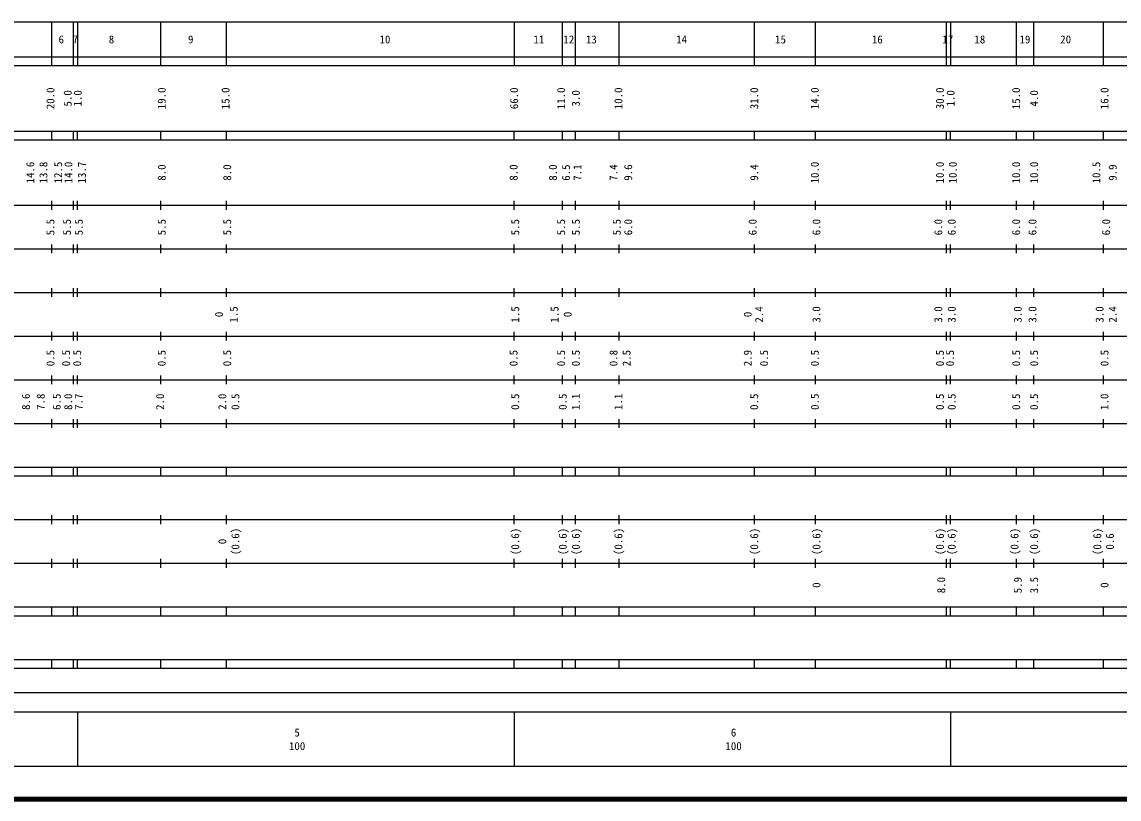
# Model space of a CAD drawing. Units: millimetres on the paper, enlarged 1000 times. Extents: x 40000 to 680000, y 20000 to 380000.
# Drawn here: x 255238 to 506608, y 20000 to 198000 of the extents above; entities that cross this region are included whole.
import ezdxf
from ezdxf.enums import TextEntityAlignment as Align

# ---------------------------------------------------------------- set-up
doc = ezdxf.new("R2010")
doc.units = ezdxf.units.MM
doc.header["$LTSCALE"] = 1000
doc.layers.add('M-TTL', color=2, linetype='Continuous', lineweight=140)
doc.layers.add('M-TTL-BAND', color=7, linetype='Continuous', lineweight=25)
doc.styles.add('ＭＳ ゴシック', font='')
doc.styles.get('ＭＳ ゴシック').set_extended_font_data('MS Gothic')

msp = doc.modelspace()

# ---------------------------------------------------------------- linework, layer by layer
at = {"layer": 'M-TTL'}
msp.add_line((40000, 20000), (680000, 20000), dxfattribs=at)
at = {"layer": 'M-TTL-BAND'}
for p, q in [((68000, 198000), (579000, 198000)), ((262000, 198000), (262000, 188000)), ((267000, 198000), (267000, 188000)), ((268000, 198000), (268000, 188000)), ((287000, 198000), (287000, 188000)), ((302000, 198000), (302000, 188000)), ((368000, 198000), (368000, 188000)), ((379000, 198000), (379000, 188000)), ((382000, 198000), (382000, 188000)), ((392000, 198000), (392000, 188000)), ((423000, 198000), (423000, 188000)), ((437000, 198000), (437000, 188000)), ((467000, 198000), (467000, 188000)), ((468000, 198000), (468000, 188000)), ((483000, 198000), (483000, 188000)), ((487000, 198000), (487000, 188000)), ((503000, 198000), (503000, 188000)), ((40000, 190000), (579000, 190000)), ((40000, 188000), (579000, 188000)), ((40000, 173000), (579000, 173000)), ((40000, 171000), (579000, 171000)), ((262000, 173000), (262000, 171000)), ((267000, 173000), (267000, 171000)), ((268000, 171000), (268000, 173000)), ((287000, 173000), (287000, 171000)), ((302000, 173000), (302000, 171000)), ((368000, 171000), (368000, 173000)), ((379000, 173000), (379000, 171000)), ((382000, 173000), (382000, 171000)), ((392000, 173000), (392000, 171000)), ((423000, 173000), (423000, 171000)), ((437000, 173000), (437000, 171000)), ((467000, 173000), (467000, 171000)), ((468000, 171000), (468000, 173000)), ((483000, 173000), (483000, 171000)), ((487000, 173000), (487000, 171000)), ((503000, 173000), (503000, 171000)), ((40000, 156000), (579000, 156000)), ((262000, 157000), (262000, 155000)), ((267000, 157000), (267000, 155000)), ((268000, 155000), (268000, 157000)), ((287000, 157000), (287000, 155000)), ((302000, 157000), (302000, 155000)), ((368000, 155000), (368000, 157000)), ((379000, 157000), (379000, 155000)), ((382000, 157000), (382000, 155000)), ((392000, 157000), (392000, 155000)), ((423000, 157000), (423000, 155000)), ((437000, 157000), (437000, 155000)), ((467000, 157000), (467000, 155000)), ((468000, 155000), (468000, 157000)), ((483000, 157000), (483000, 155000)), ((487000, 157000), (487000, 155000)), ((503000, 157000), (503000, 155000)), ((46000, 146000), (579000, 146000)), ((262000, 147000), (262000, 145000)), ((267000, 147000), (267000, 145000)), ((268000, 145000), (268000, 147000)), ((287000, 147000), (287000, 145000)), ((302000, 147000), (302000, 145000)), ((368000, 145000), (368000, 147000)), ((379000, 147000), (379000, 145000)), ((382000, 147000), (382000, 145000)), ((392000, 147000), (392000, 145000)), ((423000, 147000), (423000, 145000)), ((437000, 147000), (437000, 145000)), ((467000, 147000), (467000, 145000)), ((468000, 145000), (468000, 147000)), ((483000, 147000), (483000, 145000)), ((487000, 147000), (487000, 145000)), ((503000, 147000), (503000, 145000)), ((52000, 136000), (579000, 136000)), ((262000, 137000), (262000, 135000)), ((267000, 137000), (267000, 135000)), ((268000, 135000), (268000, 137000)), ((287000, 137000), (287000, 135000)), ((302000, 137000), (302000, 135000)), ((368000, 135000), (368000, 137000)), ((379000, 137000), (379000, 135000)), ((382000, 137000), (382000, 135000)), ((392000, 137000), (392000, 135000)), ((423000, 137000), (423000, 135000)), ((437000, 137000), (437000, 135000)), ((467000, 137000), (467000, 135000)), ((468000, 135000), (468000, 137000)), ((483000, 137000), (483000, 135000)), ((487000, 137000), (487000, 135000)), ((503000, 137000), (503000, 135000)), ((46000, 126000), (579000, 126000)), ((262000, 127000), (262000, 125000)), ((267000, 127000), (267000, 125000)), ((268000, 125000), (268000, 127000)), ((287000, 127000), (287000, 125000)), ((302000, 127000), (302000, 125000)), ((368000, 125000), (368000, 127000)), ((379000, 127000), (379000, 125000)), ((382000, 127000), (382000, 125000)), ((392000, 127000), (392000, 125000)), ((423000, 127000), (423000, 125000)), ((437000, 127000), (437000, 125000)), ((467000, 127000), (467000, 125000)), ((468000, 125000), (468000, 127000)), ((483000, 127000), (483000, 125000)), ((487000, 127000), (487000, 125000)), ((503000, 127000), (503000, 125000)), ((52000, 116000), (579000, 116000)), ((262000, 117000), (262000, 115000)), ((267000, 117000), (267000, 115000)), ((268000, 115000), (268000, 117000)), ((287000, 117000), (287000, 115000)), ((302000, 117000), (302000, 115000)), ((368000, 115000), (368000, 117000)), ((379000, 117000), (379000, 115000)), ((382000, 117000), (382000, 115000)), ((392000, 117000), (392000, 115000)), ((423000, 117000), (423000, 115000)), ((437000, 117000), (437000, 115000)), ((467000, 117000), (467000, 115000)), ((468000, 115000), (468000, 117000)), ((483000, 117000), (483000, 115000)), ((487000, 117000), (487000, 115000)), ((503000, 117000), (503000, 115000)), ((46000, 106000), (579000, 106000)), ((262000, 107000), (262000, 105000)), ((267000, 107000), (267000, 105000)), ((268000, 105000), (268000, 107000)), ((287000, 107000), (287000, 105000)), ((302000, 107000), (302000, 105000)), ((368000, 105000), (368000, 107000)), ((379000, 107000), (379000, 105000)), ((382000, 107000), (382000, 105000)), ((392000, 107000), (392000, 105000)), ((423000, 107000), (423000, 105000)), ((437000, 107000), (437000, 105000)), ((467000, 107000), (467000, 105000)), ((468000, 105000), (468000, 107000)), ((483000, 107000), (483000, 105000)), ((487000, 107000), (487000, 105000)), ((503000, 107000), (503000, 105000)), ((40000, 96000), (579000, 96000)), ((262000, 96000), (262000, 94000)), ((267000, 96000), (267000, 94000)), ((268000, 94000), (268000, 96000)), ((287000, 96000), (287000, 94000)), ((302000, 96000), (302000, 94000)), ((368000, 94000), (368000, 96000)), ((379000, 96000), (379000, 94000)), ((382000, 96000), (382000, 94000)), ((392000, 96000), (392000, 94000)), ((423000, 96000), (423000, 94000)), ((437000, 96000), (437000, 94000)), ((467000, 96000), (467000, 94000)), ((468000, 94000), (468000, 96000)), ((483000, 96000), (483000, 94000)), ((487000, 96000), (487000, 94000)), ((503000, 96000), (503000, 94000)), ((40000, 94000), (579000, 94000)), ((49000, 84000), (579000, 84000)), ((262000, 85000), (262000, 83000)), ((267000, 85000), (267000, 83000)), ((268000, 83000), (268000, 85000)), ((287000, 85000), (287000, 83000)), ((302000, 85000), (302000, 83000)), ((368000, 83000), (368000, 85000)), ((379000, 85000), (379000, 83000)), ((382000, 85000), (382000, 83000)), ((392000, 85000), (392000, 83000)), ((423000, 85000), (423000, 83000)), ((437000, 85000), (437000, 83000)), ((467000, 85000), (467000, 83000)), ((468000, 83000), (468000, 85000)), ((483000, 85000), (483000, 83000)), ((487000, 85000), (487000, 83000)), ((503000, 85000), (503000, 83000)), ((40000, 74000), (579000, 74000)), ((262000, 75000), (262000, 73000)), ((267000, 75000), (267000, 73000)), ((268000, 73000), (268000, 75000)), ((287000, 75000), (287000, 73000)), ((302000, 75000), (302000, 73000)), ((368000, 73000), (368000, 75000)), ((379000, 75000), (379000, 73000)), ((382000, 75000), (382000, 73000)), ((392000, 75000), (392000, 73000)), ((423000, 75000), (423000, 73000)), ((437000, 75000), (437000, 73000)), ((467000, 75000), (467000, 73000)), ((468000, 73000), (468000, 75000)), ((483000, 75000), (483000, 73000)), ((487000, 75000), (487000, 73000)), ((503000, 75000), (503000, 73000)), ((40000, 64000), (579000, 64000)), ((262000, 64000), (262000, 62000)), ((267000, 64000), (267000, 62000)), ((268000, 62000), (268000, 64000)), ((287000, 64000), (287000, 62000)), ((302000, 64000), (302000, 62000)), ((368000, 62000), (368000, 64000)), ((379000, 64000), (379000, 62000)), ((382000, 64000), (382000, 62000)), ((392000, 64000), (392000, 62000)), ((423000, 64000), (423000, 62000)), ((437000, 64000), (437000, 62000)), ((467000, 64000), (467000, 62000)), ((468000, 62000), (468000, 64000)), ((483000, 64000), (483000, 62000)), ((487000, 64000), (487000, 62000)), ((503000, 64000), (503000, 62000)), ((40000, 62000), (579000, 62000)), ((40000, 52000), (579000, 52000)), ((262000, 52000), (262000, 50000)), ((267000, 52000), (267000, 50000)), ((268000, 50000), (268000, 52000)), ((287000, 52000), (287000, 50000)), ((302000, 52000), (302000, 50000)), ((368000, 50000), (368000, 52000)), ((379000, 52000), (379000, 50000)), ((382000, 52000), (382000, 50000)), ((392000, 52000), (392000, 50000)), ((423000, 52000), (423000, 50000)), ((437000, 52000), (437000, 50000)), ((467000, 52000), (467000, 50000)), ((468000, 50000), (468000, 52000)), ((483000, 52000), (483000, 50000)), ((487000, 52000), (487000, 50000)), ((503000, 52000), (503000, 50000)), ((40000, 50000), (579000, 50000)), ((70805, 44406), (565903, 44406)), ((40000, 40000), (579000, 40000)), ((268000, 40000), (268000, 27500)), ((368000, 40000), (368000, 27500)), ((468000, 40000), (468000, 27500)), ((68000, 27500), (579000, 27500))]:
    msp.add_line(p, q, dxfattribs=at)

# ---------------------------------------------------------------- texts
at = {"layer": 'M-TTL-BAND', "style": 'ＭＳ ゴシック'}
for s, p in [('6', (264245, 194000)), ('7', (267479, 194000)), ('8', (275746, 194000)), ('9', (293913, 194000)), ('10', (338415, 194000)), ('11', (373679, 194000)), ('12', (380541, 194000)), ('13', (385708, 194000)), ('14', (406376, 194000)), ('15', (429043, 194000)), ('16', (451210, 194000)), ('17', (467387, 194000)), ('18', (474711, 194000)), ('19', (485045, 194000)), ('20', (494379, 194000)), ('5', (318288, 35238)), ('6', (418288, 35238)), ('100', (318288, 32131)), ('100', (418288, 32131))]:
    msp.add_text(s, height=1833, dxfattribs=at).set_placement(p, align=Align.MIDDLE_CENTER)
for s, p in [('20.0', (261758, 180500)), ('5.0', (265711, 180500)), ('1.0', (268002, 180500)), ('19.0', (287259, 180500)), ('15.0', (301885, 180500)), ('66.0', (368002, 180500)), ('11.0', (378763, 180500)), ('3.0', (382138, 180500)), ('10.0', (391888, 180500)), ('31.0', (423014, 180500)), ('14.0', (436890, 180500)), ('30.0', (465557, 180500)), ('1.0', (468002, 180500)), ('15.0', (483016, 180500)), ('4.0', (487141, 180500)), ('16.0', (503267, 180500)), ('14.6', (257149, 163500)), ('13.8', (260149, 163500)), ('12.5', (263524, 163500)), ('14.0', (265872, 163500)), ('13.7', (268963, 163500)), ('8.0', (287259, 163500)), ('8.0', (302260, 163500)), ('8.0', (367876, 163500)), ('8.0', (376887, 163500)), ('6.5', (379888, 163500)), ('7.1', (382513, 163500)), ('7.4', (390763, 163500)), ('9.6', (394138, 163500)), ('9.4', (423014, 163500)), ('10.0', (436890, 163500)), ('10.0', (465557, 163500)), ('10.0', (468502, 163500)), ('10.0', (483016, 163500)), ('10.0', (487141, 163500)), ('10.5', (501392, 163500)), ('9.9', (505142, 163500)), ('5.5', (261758, 151000)), ('5.5', (265549, 151000)), ('5.5', (268251, 151000)), ('5.5', (287259, 151000)), ('5.5', (302260, 151000)), ('5.5', (368251, 151000)), ('5.5', (378763, 151000)), ('5.5', (382138, 151000)), ('5.5', (391513, 151000)), ('6.0', (394138, 151000)), ('6.0', (422639, 151000)), ('6.0', (437265, 151000)), ('6.0', (465182, 151000)), ('6.0', (468251, 151000)), ('6.0', (483016, 151000)), ('6.0', (486766, 151000)), ('6.0', (503642, 151000)), ('0', (300385, 131000)), ('1.5', (303760, 131000)), ('1.5', (368251, 131000)), ('1.5', (377262, 131000)), ('0', (380263, 131000)), ('0', (421514, 131000)), ('2.4', (424139, 131000)), ('3.0', (437265, 131000)), ('3.0', (465182, 131000)), ('3.0', (468251, 131000)), ('3.0', (483391, 131000)), ('3.0', (486766, 131000)), ('3.0', (502142, 131000)), ('2.4', (505142, 131000)), ('0.5', (261758, 121000)), ('0.5', (265345, 121000)), ('0.5', (267876, 121000)), ('0.5', (287259, 121000)), ('0.5', (302260, 121000)), ('0.5', (367876, 121000)), ('0.5', (378763, 121000)), ('0.5', (382138, 121000)), ('0.8', (390763, 121000)), ('2.5', (393763, 121000)), ('2.9', (421514, 121000)), ('0.5', (425264, 121000)), ('0.5', (436890, 121000)), ('0.5', (465557, 121000)), ('0.5', (467876, 121000)), ('0.5', (483016, 121000)), ('0.5', (487141, 121000)), ('0.5', (503267, 121000)), ('8.6', (256155, 111000)), ('7.8', (259530, 111000)), ('6.5', (263208, 111000)), ('8.0', (265833, 111000)), ('7.7', (268251, 111000)), ('2.0', (286884, 111000)), ('2.0', (301135, 111000)), ('0.5', (304135, 111000)), ('0.5', (368251, 111000)), ('0.5', (379138, 111000)), ('1.1', (382138, 111000)), ('1.1', (391888, 111000)), ('0.5', (423014, 111000)), ('0.5', (436890, 111000)), ('0.5', (465557, 111000)), ('0.5', (468251, 111000)), ('0.5', (483016, 111000)), ('0.5', (487141, 111000)), ('1.0', (503267, 111000)), ('(0.6)', (304135, 79000)), ('(0.6)', (368251, 79000)), ('(0.6)', (379138, 79000)), ('(0.6)', (382138, 79000)), ('(0.6)', (391888, 79000)), ('(0.6)', (423014, 79000)), ('(0.6)', (437265, 79000)), ('(0.6)', (465557, 79000)), ('(0.6)', (468251, 79000)), ('(0.6)', (482641, 79000)), ('(0.6)', (487141, 79000)), ('(0.6)', (501608, 79000)), ('0.6', (504505, 79000)), ('0', (301135, 79000)), ('8.0', (465854, 69000)), ('5.9', (483391, 69000)), ('3.5', (487141, 69000)), ('0', (437265, 69000)), ('0', (503267, 69000))]:
    msp.add_text(s, height=1833, rotation=90, dxfattribs=at).set_placement(p, align=Align.MIDDLE_CENTER)

doc.saveas('drawing.dxf')
